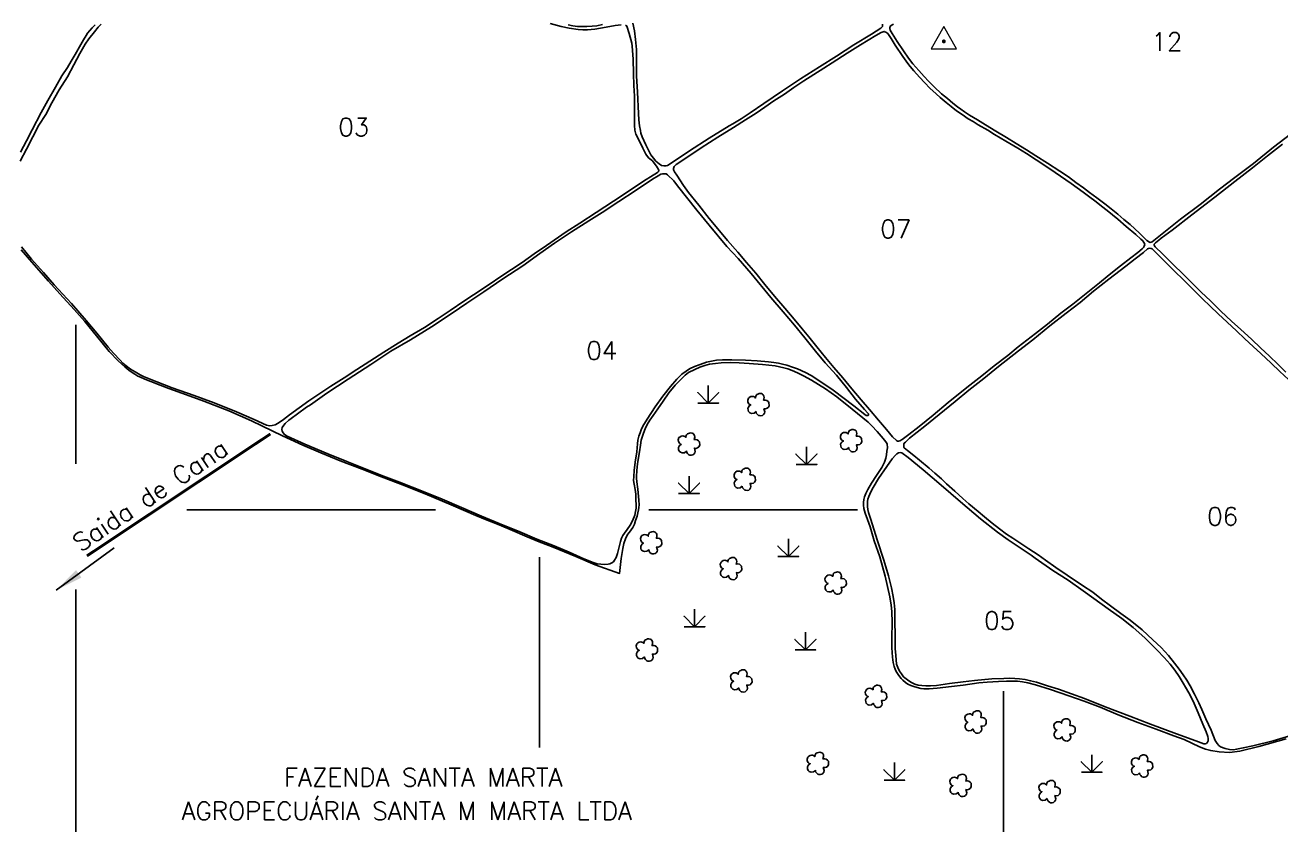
# Model space of a CAD drawing. Extents: x 737026 to 741481, y 7824136 to 7827286.
# Drawn here: x 738545 to 739899, y 7824861 to 7825722 of the extents above; entities that cross this region are included whole.
import ezdxf

# ---------------------------------------------------------------- set-up
doc = ezdxf.new("R2010")
doc.units = 0
doc.linetypes.add('CONTINUO', pattern=[0])
for name, color, linetype in [('0114001014', 1, 'Continuous'), ('_SIMBOLO ARVORE', 118, 'Continuous'), ('_SIMBOLO BREJO', 118, 'Continuous'), ('ESTRADA', 1, 'Continuous'), ('MALHA', 8, 'Continuous'), ('TEXTO', 7, 'Continuous'), ('TEXTO CONFRONTANTES', 7, 'Continuous'), ('TEXTO_NUN_TAL', 7, 'Continuous')]:
    doc.layers.add(name, color=color, linetype=linetype)
for name, color, linetype, lineweight in [('0114001014002', 5, 'Continuous', 25), ('0114001014003', 5, 'Continuous', 25), ('0114001014004', 5, 'Continuous', 25), ('0114001014005', 5, 'Continuous', 25), ('0114001014006', 5, 'Continuous', 25), ('0114001014007', 5, 'Continuous', 25), ('0114001014008', 5, 'Continuous', 25), ('0114001014012', 5, 'Continuous', 25), ('0114001014013', 5, 'Continuous', 25), ('TEXTO_DIVERSOS', 7, 'Continuous', 5)]:
    doc.layers.add(name, color=color, linetype=linetype, lineweight=lineweight)
doc.styles.add('Simplex', font='simplex.shx')
doc.styles.get("Standard").update_dxf_attribs({"font": 'arial.ttf'})
doc.dimstyles.new('ISO-25', dxfattribs={"dimtxt": 2.5, "dimasz": 2.5, "dimexe": 1.25, "dimexo": 0.625, "dimtad": 1, "dimtxsty": 'Standard', "dimcen": 2.5, "dimadec": 0, "dimazin": 0, "dimtfac": 1, "dimtmove": 0, "dimatfit": 3, "dimfxl": 0, "dimarcsym": 0})

msp = doc.modelspace()

# ---------------------------------------------------------------- linework, layer by layer
at = {"layer": '0114001014', "linetype": 'CONTINUO'}
msp.add_lwpolyline([(738541.3, 7825480.1), (738552.7, 7825466.6), (738560.1, 7825458), (738570.7, 7825446.1), (738582.9, 7825432.5), (738598.3, 7825415.8), (738609.9, 7825402.7), (738622.3, 7825387.3), (738636.2, 7825370.5), (738645.9, 7825360.4), (738649.4, 7825357.1), (738653, 7825354), (738657.3, 7825350.5), (738660.8, 7825347.9), (738663.8, 7825345.9), (738667.1, 7825344), (738669.8, 7825342.7), (738674.6, 7825340.7), (738680.9, 7825338.2), (738691.1, 7825334.1), (738700.2, 7825330.7), (738719.3, 7825323.8), (738738.2, 7825317.1), (738765.2, 7825306.5), (738789.5, 7825295.7), (738822.8, 7825279.6), (738844.7, 7825269.6), (738864.3, 7825261.5), (738885.2, 7825252.9), (738908.6, 7825243.9), (738929.5, 7825235.5), (738952.1, 7825226.8), (738976.5, 7825217.1), (739004.5, 7825205.5), (739031.4, 7825194), (739043.6, 7825188.7), (739054.5, 7825184.4), (739068.1, 7825178.9), (739086.6, 7825170.9), (739099.5, 7825165.5), (739114.6, 7825159.7), (739139, 7825149.6), (739159.7, 7825140.7), (739186.2, 7825131.5), (739188, 7825147.4), (739189.6, 7825158.3), (739190.9, 7825163.8), (739192.4, 7825168.7), (739194.7, 7825173.3), (739196.7, 7825176), (739200.3, 7825181.1), (739202.1, 7825184.6), (739203.5, 7825188.6), (739205.1, 7825193.3), (739206, 7825196.8), (739206.5, 7825199.8), (739206.8, 7825202.4), (739207.1, 7825205.3), (739207, 7825210.3), (739205.9, 7825222.1), (739204.8, 7825230), (739204.4, 7825234), (739204.4, 7825236.4), (739204.6, 7825241.9), (739205.1, 7825246.3), (739206, 7825252.2), (739207.5, 7825262.6), (739208.6, 7825269.7), (739209.6, 7825275.1), (739210.7, 7825279.4), (739211.8, 7825282.6), (739213.7, 7825287.3), (739216, 7825292), (739218.7, 7825296.5), (739222.3, 7825301.7), (739227.4, 7825308.9), (739233, 7825316.9), (739239.4, 7825326.1), (739246.1, 7825334.1), (739250, 7825338.3), (739254.6, 7825343), (739257, 7825344.9), (739260.6, 7825347.7), (739267.3, 7825351.2), (739272.8, 7825353.6), (739277.9, 7825355.3), (739283.2, 7825356.7), (739289.5, 7825357.6), (739295.8, 7825358.2), (739306.1, 7825358.6), (739315, 7825358.3), (739325.8, 7825357.7), (739340.3, 7825356.5), (739353.9, 7825355), (739363.1, 7825353), (739367.5, 7825351.8), (739372, 7825350.1), (739378, 7825347.6), (739384.3, 7825344.4), (739393.1, 7825339.5), (739408.1, 7825330.1), (739420.3, 7825321.5), (739437, 7825308.3), (739454, 7825294.4), (739458, 7825290.5), (739463.7, 7825284.4), (739470.3, 7825276.9), (739473.2, 7825273.1), (739474.4, 7825271), (739474.8, 7825266.9), (739474.3, 7825263.2), (739473.8, 7825259.2), (739473.1, 7825255.7), (739471.7, 7825251.4), (739470.5, 7825249), (739468.7, 7825245.6), (739463, 7825237), (739457.7, 7825228.6), (739453.6, 7825222), (739451.5, 7825217.4), (739450.2, 7825214.1), (739449.3, 7825211), (739448.9, 7825207.9), (739449, 7825205.1), (739449.4, 7825201.4), (739450.7, 7825196.4), (739453.3, 7825189.6), (739456.1, 7825181.5), (739460.7, 7825166.6), (739466.5, 7825149.4), (739472.3, 7825128.5), (739477.6, 7825106.3), (739479, 7825097.3), (739479.6, 7825090.4), (739480, 7825078.7), (739479.6, 7825062.2), (739479.6, 7825051.5), (739480.3, 7825041.4), (739481, 7825035.5), (739482.2, 7825031.3), (739483.2, 7825028.5), (739484.1, 7825026), (739485.6, 7825023.6), (739487.1, 7825021.4), (739489.5, 7825018.5), (739491.4, 7825016.4), (739494.3, 7825014), (739497, 7825012.2), (739500, 7825010.9), (739503.2, 7825009.7), (739506.8, 7825008.5), (739510.7, 7825007.5), (739514, 7825007.3), (739519.8, 7825007.1), (739528.3, 7825007.9), (739544, 7825009.6), (739556.4, 7825011.3), (739573.4, 7825013.5), (739582.3, 7825014.3), (739594.6, 7825015), (739603.1, 7825015.5), (739610.3, 7825015.6), (739615.2, 7825015.4), (739620.3, 7825014.8), (739626, 7825013.6), (739634.5, 7825011.6), (739650.5, 7825006.6), (739670.5, 7824999.7), (739686.9, 7824993.9), (739704.1, 7824987.3), (739723.7, 7824979.2), (739744.9, 7824971), (739764.4, 7824963.9), (739783.6, 7824956.5), (739794.6, 7824952.6), (739811.2, 7824944.8), (739817.5, 7824942.4), (739823.3, 7824940.8), (739832.4, 7824939.3), (739843.5, 7824938.8), (739854.8, 7824940.2), (739875.1, 7824945.2), (739904.5, 7824953.3)], dxfattribs=at)
at = {"layer": '0114001014002'}
for points in [[(738540.4, 7825585), (738546.8, 7825597.2), (738553, 7825609.1), (738562.8, 7825628), (738569.8, 7825640.7), (738578.2, 7825655.3), (738585.2, 7825667.2), (738591, 7825676.2), (738595.2, 7825683), (738599.5, 7825690.2), (738605.6, 7825701.2), (738608.5, 7825706.2), (738611.1, 7825710.6), (738612.8, 7825713.2), (738615.1, 7825716.2), (738617.7, 7825719), (738620.8, 7825722.4)], [(739130.6, 7825722.2), (739135.7, 7825721.2), (739140.7, 7825720.6), (739147.3, 7825720.3), (739150.8, 7825720.3), (739156.6, 7825720.7), (739161.5, 7825721.3), (739167.7, 7825722.7)]]:
    msp.add_lwpolyline(points, dxfattribs=at)
at = {"layer": '0114001014003'}
for points in [[(738627.3, 7825723.1), (738624.3, 7825719.8), (738620.1, 7825714.9), (738614.3, 7825707.2), (738610.3, 7825701.6), (738604.5, 7825691.4), (738598, 7825679.1), (738591.3, 7825666.3), (738582.1, 7825652.1), (738574.4, 7825638.4), (738567.8, 7825625.7), (738560.4, 7825614.2), (738553.8, 7825601.7), (738546.8, 7825588.3), (738540.1, 7825575.4)], [(738541.5, 7825483.3), (738552.3, 7825470), (738565.2, 7825455.5), (738576.7, 7825442.3), (738595.4, 7825422.2), (738611.2, 7825404), (738622.8, 7825390.1), (738634.9, 7825375.2), (738640.9, 7825368.6), (738647.8, 7825361.1), (738650.8, 7825358), (738654.5, 7825355), (738659.1, 7825351.6), (738664, 7825348.7), (738669.5, 7825345.3), (738673, 7825343.5), (738687.6, 7825337.9), (738703.9, 7825331.5), (738727.7, 7825323), (738749.3, 7825315.2), (738773.3, 7825305.6), (738792.3, 7825297.2), (738805.7, 7825291.3), (738809.3, 7825290.5), (738811.9, 7825290.8), (738814.9, 7825291.6), (738818.3, 7825293.2), (738823.9, 7825297.3), (738830.5, 7825302.4), (738840.7, 7825309.7), (738851.4, 7825317.4), (738862.2, 7825324.6), (738875.1, 7825333), (738889.2, 7825342.2), (738902.9, 7825351), (738916.9, 7825360.2), (738932.2, 7825369.8), (738947.6, 7825379.4), (738960.4, 7825387.3), (738975.8, 7825396.4), (738990.8, 7825405.9), (739003.6, 7825414.8), (739018.2, 7825424.6), (739028.9, 7825431.4), (739045.6, 7825442.5), (739058.3, 7825451.1), (739081.3, 7825466.4), (739094, 7825475.5), (739107.4, 7825484.5), (739128.6, 7825499.2), (739143.5, 7825508.7), (739161.1, 7825520.1), (739179.5, 7825532.4), (739196.5, 7825543.5), (739211.8, 7825553.8), (739222.3, 7825560.4), (739225.8, 7825562.6), (739227.4, 7825563.7), (739228.1, 7825564.2), (739228.4, 7825564.7), (739228.4, 7825565.4), (739228.1, 7825566.5), (739225.8, 7825569.9), (739223.5, 7825573.2), (739221.5, 7825575.7), (739217.4, 7825578.9), (739214.5, 7825582.9), (739211.1, 7825589.6), (739207.2, 7825597.8), (739203.7, 7825604.7), (739202.9, 7825607.3), (739202.7, 7825608.7), (739202.4, 7825614), (739202.3, 7825621.6), (739202.2, 7825628.7), (739202.2, 7825645.4), (739201.6, 7825656.9), (739201, 7825669.8), (739200.7, 7825685.2), (739199.9, 7825699.3), (739199.2, 7825702.6), (739196.5, 7825712.8), (739194.1, 7825721), (739192.6, 7825722)], [(739187.8, 7825722.3), (739181.5, 7825721.4), (739171.7, 7825719.6), (739159.4, 7825717.6), (739151.7, 7825717), (739146.6, 7825717), (739141.5, 7825717.4), (739131.8, 7825718.7), (739123.2, 7825720.6), (739111.3, 7825723.6)]]:
    msp.add_lwpolyline(points, dxfattribs=at)
at = {"layer": '0114001014004'}
msp.add_lwpolyline([(738853, 7825313.2), (738870.5, 7825325.7), (738893.8, 7825340.7), (738917.9, 7825356.5), (738939.7, 7825370.8), (738960.7, 7825383.2), (738983.5, 7825397.1), (739005.6, 7825411.7), (739021.5, 7825422.7), (739039.7, 7825434.6), (739060.5, 7825448.8), (739081.9, 7825462.9), (739100.3, 7825476), (739115.9, 7825487.1), (739134.4, 7825499.2), (739153.2, 7825511.3), (739167.3, 7825520), (739185.4, 7825532), (739202.8, 7825543.5), (739221.6, 7825555.9), (739227.6, 7825559.8), (739230.5, 7825561.3), (739232.3, 7825561.7), (739234.4, 7825561.9), (739236.3, 7825561.7), (739237.9, 7825560.9), (739244.8, 7825554.3), (739248.7, 7825548.9), (739269.6, 7825522.6), (739282.7, 7825506.7), (739301.9, 7825483.5), (739313.9, 7825470.5), (739328, 7825454.3), (739349.3, 7825428.7), (739362.4, 7825413.3), (739374.6, 7825399), (739385.9, 7825385.2), (739397.3, 7825370.9), (739407.9, 7825358.2), (739419.8, 7825345.1), (739430.6, 7825331.6), (739440.6, 7825319.3), (739450.3, 7825307.9), (739453.8, 7825304), (739454.4, 7825303.2), (739454.4, 7825302.3), (739454, 7825301.6), (739453, 7825301.4), (739452, 7825301.6), (739450.4, 7825302.6), (739438.5, 7825311.9), (739416.3, 7825328.7), (739400.9, 7825339.4), (739392.6, 7825344.7), (739386.5, 7825347.8), (739378, 7825351.7), (739372.6, 7825353.7), (739366.3, 7825355.6), (739361.7, 7825356.9), (739357.5, 7825357.8), (739352.3, 7825358.5), (739346.7, 7825359.2), (739334.3, 7825360.3), (739322, 7825361.2), (739307.3, 7825361.6), (739297, 7825361.4), (739290.7, 7825361.1), (739285.3, 7825360.2), (739279.7, 7825358.9), (739273.1, 7825356.6), (739266.9, 7825354.2), (739261.7, 7825351.7), (739258.1, 7825349.4), (739253.4, 7825346.1), (739248, 7825340.8), (739241.2, 7825332.8), (739232.9, 7825322.5), (739224.5, 7825310.8), (739215.8, 7825297.5), (739211.4, 7825290), (739209.6, 7825286.1), (739208.4, 7825282.9), (739207, 7825279.2), (739206, 7825275), (739205.5, 7825271), (739204.6, 7825262.3), (739202.9, 7825251.2), (739202, 7825242.3), (739201.4, 7825235.7), (739201.3, 7825231.7), (739201.8, 7825227.6), (739202.8, 7825222), (739203.6, 7825216.7), (739203.7, 7825211.4), (739204, 7825204.8), (739203.9, 7825201.7), (739203.4, 7825198.3), (739202.6, 7825194.4), (739200.1, 7825188.3), (739197.6, 7825183.3), (739194.4, 7825178.9), (739191.6, 7825175), (739189.7, 7825172.2), (739188.4, 7825169.4), (739187.3, 7825165.8), (739185.5, 7825158.7), (739184.1, 7825152.8), (739182.4, 7825148.5), (739180.8, 7825145.8), (739179.5, 7825144.1), (739177.7, 7825142.8), (739175.8, 7825141.7), (739173.7, 7825141.3), (739169.5, 7825141.1), (739166.1, 7825141.3), (739161.9, 7825141.9), (739157.7, 7825143.2), (739147.8, 7825147.2), (739132, 7825154.5), (739115.6, 7825161.2), (739096.9, 7825168.5), (739078.7, 7825176.2), (739056.3, 7825185.2), (739037.4, 7825193), (739015.9, 7825202.6), (738995.1, 7825211.3), (738974.4, 7825219.8), (738948.9, 7825229.9), (738929, 7825237.4), (738912.1, 7825244.2), (738892.2, 7825252.1), (738871.6, 7825260.4), (738847.1, 7825270.8), (738827.8, 7825279.4), (738825, 7825281), (738823.6, 7825282.8), (738822.5, 7825284.8), (738822.3, 7825286.5), (738822.5, 7825288.6), (738823.1, 7825289.8), (738825.7, 7825292.8), (738829.6, 7825296.4), (738832.2, 7825298.5), (738838.9, 7825303.2), (738848.9, 7825310.5)], close=True, dxfattribs=at)
at = {"layer": '0114001014005'}
msp.add_lwpolyline([(739634.2, 7825148.1), (739653.1, 7825134.7), (739669.5, 7825124.2), (739685.7, 7825112.9), (739697.4, 7825104.4), (739712.8, 7825093.5), (739727.4, 7825083), (739739.8, 7825073.1), (739752.3, 7825062), (739765.5, 7825048.8), (739773, 7825040.9), (739779.4, 7825033.6), (739784.5, 7825027.2), (739789.1, 7825020.5), (739792.6, 7825015.2), (739797.3, 7825007.2), (739801.1, 7825000.4), (739805.4, 7824991.4), (739809.7, 7824981.5), (739814.8, 7824969.2), (739818.3, 7824960.8), (739820.3, 7824955.7), (739820.5, 7824953.9), (739820.4, 7824951.3), (739819.7, 7824949.6), (739818.6, 7824948.3), (739817.4, 7824947.9), (739816, 7824948), (739807.2, 7824951.1), (739786.5, 7824958.8), (739758.4, 7824969.3), (739736.1, 7824977.8), (739709.5, 7824987.9), (739687.2, 7824996.9), (739659.1, 7825006.7), (739647.4, 7825010.5), (739635.4, 7825014.4), (739629.1, 7825016), (739623.3, 7825017.2), (739617.1, 7825018.1), (739612, 7825018.5), (739606, 7825018.7), (739600.4, 7825018.3), (739587.2, 7825017.9), (739568.6, 7825016.2), (739556.5, 7825014.7), (739541.9, 7825012.9), (739527.9, 7825010.9), (739521.3, 7825010.4), (739516.4, 7825010.4), (739511.9, 7825010.7), (739507.9, 7825011.3), (739504.5, 7825012.3), (739500.9, 7825014), (739497.8, 7825015.8), (739494.9, 7825018.1), (739492.2, 7825020.3), (739489.9, 7825023.4), (739487.9, 7825026.4), (739486.1, 7825030.1), (739484.7, 7825033.6), (739484.3, 7825038.4), (739484, 7825043), (739483.3, 7825050.8), (739483.2, 7825065.5), (739483, 7825079.4), (739482.9, 7825092.5), (739482, 7825100), (739481.1, 7825106.6), (739479.2, 7825115.8), (739476, 7825128.9), (739471.1, 7825145.8), (739463.9, 7825167.8), (739456.8, 7825189.4), (739454.6, 7825197), (739453.6, 7825200.5), (739453.4, 7825203.5), (739453.4, 7825206.2), (739453.5, 7825209), (739453.8, 7825211.5), (739454.8, 7825214.2), (739456.8, 7825219.2), (739459.4, 7825224), (739465.3, 7825233.8), (739474.1, 7825246.7), (739480.1, 7825254.8), (739483.4, 7825259), (739485, 7825260.4), (739486.9, 7825261.3), (739488.7, 7825261.6), (739490.5, 7825261.3), (739497.1, 7825256.3), (739513.5, 7825243.1), (739532.8, 7825226.6), (739553.6, 7825208.6), (739575.3, 7825190.4), (739593.6, 7825175.9), (739604.9, 7825167.6), (739616.9, 7825159.9), (739629.8, 7825151.1)], close=True, dxfattribs=at)
at = {"layer": '0114001014006'}
msp.add_lwpolyline([(739907.1, 7825340.2), (739897.7, 7825348.9), (739888.6, 7825357.9), (739877.3, 7825368.4), (739869.2, 7825375.7), (739860.1, 7825384), (739851.2, 7825392.7), (739841, 7825402.2), (739831.2, 7825411.2), (739822.6, 7825419.3), (739814.4, 7825427.2), (739803.7, 7825437.8), (739794.2, 7825447.3), (739783.8, 7825457.4), (739771.5, 7825469.4), (739761.5, 7825479.6), (739760, 7825480.9), (739759, 7825481.5), (739757.7, 7825481.7), (739756.3, 7825481.5), (739755.2, 7825480.9), (739751, 7825477.2), (739741.9, 7825470.3), (739731.7, 7825462.4), (739713.4, 7825448.4), (739697.1, 7825435.3), (739682.4, 7825423.3), (739667.4, 7825411.8), (739650, 7825398.2), (739631.4, 7825383.1), (739616, 7825371.1), (739594.4, 7825354.2), (739578.7, 7825341.5), (739562.5, 7825328.7), (739547.7, 7825316.6), (739530.6, 7825302.7), (739515.1, 7825290.2), (739498.8, 7825277.2), (739494.2, 7825273), (739492.9, 7825271.7), (739492.6, 7825270.6), (739492.6, 7825269.2), (739492.6, 7825267.6), (739493, 7825266.8), (739496.4, 7825264), (739503.4, 7825258.4), (739509.4, 7825253.5), (739519.9, 7825244.7), (739526, 7825239.3), (739533.1, 7825233.3), (739538.6, 7825228), (739547.5, 7825220.1), (739556, 7825212.3), (739562.7, 7825206.4), (739572.7, 7825198), (739579.3, 7825192.6), (739587.8, 7825185.7), (739595.6, 7825179.5), (739603.2, 7825173.9), (739610, 7825169.4), (739627.2, 7825157.8), (739637.2, 7825151.4), (739645.3, 7825145.7), (739656.5, 7825137.8), (739668.6, 7825129.6), (739685.1, 7825118.4), (739696.1, 7825111.2), (739705.7, 7825103.7), (739715.4, 7825096.7), (739726.5, 7825088.5), (739736.5, 7825081.2), (739749.5, 7825070.7), (739760.9, 7825060), (739769.8, 7825051.6), (739777.8, 7825043), (739784.4, 7825035), (739789.4, 7825028.3), (739793.7, 7825022.3), (739797.7, 7825016.4), (739801.1, 7825010.4), (739805.7, 7825001.4), (739810.4, 7824992), (739813.6, 7824984.8), (739818.1, 7824975), (739823.6, 7824962.8), (739828.1, 7824951.5), (739830.2, 7824948.2), (739832, 7824946.2), (739833.8, 7824944.9), (739838.8, 7824943), (739843.4, 7824942), (739847.7, 7824941.6), (739851.1, 7824942.1), (739858.3, 7824943.5), (739868.5, 7824945.8), (739890.7, 7824951.3), (739915.6, 7824958.7)], dxfattribs=at)
at = {"layer": '0114001014007'}
msp.add_lwpolyline([(739274.2, 7825589.7), (739292.2, 7825601.3), (739309.1, 7825611.7), (739321.9, 7825619.8), (739333.2, 7825627.3), (739342.7, 7825633.6), (739352.4, 7825640.3), (739363.8, 7825647.7), (739374, 7825654.6), (739384.6, 7825661.9), (739395.5, 7825668.8), (739406.3, 7825675.7), (739415.3, 7825681.3), (739431.6, 7825691.6), (739445.7, 7825700.6), (739462.4, 7825710.8), (739468.2, 7825714), (739470.4, 7825714.9), (739471.2, 7825715.1), (739472.1, 7825714.9), (739473.1, 7825714.5), (739475.2, 7825712.9), (739478.7, 7825707.6), (739483.1, 7825700.5), (739491.5, 7825688.3), (739496.9, 7825680.7), (739499.5, 7825677.3), (739503.3, 7825672.9), (739509.5, 7825666), (739515.1, 7825659.8), (739520.7, 7825654), (739527.2, 7825648.1), (739531.7, 7825644.1), (739538, 7825638.7), (739543.4, 7825634.2), (739549.4, 7825629.7), (739555.4, 7825625.7), (739561.9, 7825621.2), (739567.3, 7825618), (739572.8, 7825614.6), (739582.9, 7825608.7), (739590.1, 7825604.2), (739602.4, 7825597.1), (739615.5, 7825589.3), (739624.9, 7825583.6), (739635.3, 7825576.9), (739650, 7825567.1), (739661.3, 7825559.3), (739673, 7825551.3), (739685.9, 7825542), (739691.4, 7825537.8), (739699.8, 7825531.5), (739705.6, 7825527.1), (739711.5, 7825522.5), (739717.4, 7825517.7), (739723.1, 7825513), (739732.3, 7825505.2), (739742.7, 7825496.3), (739747.9, 7825491.6), (739750, 7825489.5), (739751.2, 7825487.8), (739751.8, 7825486.8), (739752.1, 7825485.6), (739751.7, 7825484), (739750.9, 7825482.6), (739749.5, 7825481), (739744.7, 7825477), (739737.3, 7825471.3), (739726.2, 7825462.8), (739713.9, 7825453), (739703.4, 7825444.5), (739689, 7825433.1), (739674.5, 7825421.6), (739661.8, 7825411.7), (739647.3, 7825400), (739634.3, 7825389.7), (739615.6, 7825375.4), (739604.6, 7825366.3), (739590, 7825355.2), (739576.5, 7825344.3), (739563.7, 7825334.3), (739553.2, 7825326), (739540.4, 7825315.6), (739524, 7825301.8), (739509, 7825289.8), (739497.9, 7825281), (739490.6, 7825275.7), (739488.1, 7825274.2), (739486.9, 7825273.8), (739485.7, 7825273.9), (739484.5, 7825274.5), (739480.4, 7825278.7), (739473.8, 7825286.4), (739465.1, 7825296.6), (739455.7, 7825307.9), (739446.7, 7825318.3), (739436.4, 7825330.2), (739426.8, 7825342.2), (739417.2, 7825353.3), (739408.2, 7825364), (739398.7, 7825375.5), (739390.3, 7825386.2), (739382.8, 7825395), (739374.2, 7825405.4), (739364.4, 7825417.1), (739353.2, 7825430.1), (739342.6, 7825442.6), (739333.1, 7825454.8), (739323.1, 7825466.2), (739313.7, 7825477.5), (739302.6, 7825489.9), (739292, 7825502.5), (739282.7, 7825513.6), (739271.5, 7825528.1), (739260.6, 7825541.6), (739255, 7825549.3), (739247.7, 7825560.3), (739245.4, 7825563.9), (739244.7, 7825565.4), (739244.4, 7825566.6), (739244.4, 7825567.7), (739244.6, 7825568.7), (739245.1, 7825569.6), (739247.1, 7825571.7), (739251, 7825574.5), (739258, 7825579.1), (739268.4, 7825586)], close=True, dxfattribs=at)
at = {"layer": '0114001014008'}
msp.add_lwpolyline([(739200.4, 7825724.1), (739202.4, 7825715.7), (739203.2, 7825706.6), (739204.3, 7825695.7), (739204.3, 7825680.5), (739204.4, 7825667.2), (739205.6, 7825649.8), (739206.6, 7825626.7), (739207, 7825620), (739207.8, 7825613.4), (739208.6, 7825608.4), (739209.1, 7825605.6), (739210.6, 7825601.8), (739214.6, 7825593.2), (739219.9, 7825582.2), (739222.7, 7825578.5), (739225.4, 7825575.4), (739229, 7825572.4), (739231.4, 7825570.9), (739234, 7825570.6), (739236.2, 7825570.6), (739237.7, 7825570.9), (739243.9, 7825574.6), (739261.5, 7825586.5), (739282.7, 7825600.2), (739304.2, 7825613.5), (739308.1, 7825615.7), (739317.2, 7825621.1), (739326.8, 7825627.4), (739341.8, 7825637.6), (739361.8, 7825651.2), (739381.2, 7825664), (739401.6, 7825677), (739420.1, 7825688.7), (739438.8, 7825700.6), (739457.6, 7825712.2), (739467.6, 7825718.7), (739468.9, 7825719.6), (739469.4, 7825720.4), (739469.5, 7825721.4), (739469.4, 7825723)], dxfattribs=at)
at = {"layer": '0114001014012'}
msp.add_lwpolyline([(739909.1, 7825604.7), (739890.8, 7825590.5), (739869.5, 7825573.1), (739849.4, 7825557.8), (739832.9, 7825545.3), (739811.8, 7825528.9), (739790.7, 7825512.9), (739767.5, 7825494.5), (739760.3, 7825488.7), (739759.2, 7825488.1), (739758, 7825487.9), (739757.2, 7825488.2), (739754.6, 7825490), (739746.5, 7825498), (739736.3, 7825507.2), (739729.8, 7825512.8), (739723, 7825518.5), (739715.9, 7825524.1), (739709.2, 7825529.5), (739700.4, 7825536.1), (739692.6, 7825541.8), (739686, 7825546.9), (739678, 7825552.6), (739669.9, 7825558.4), (739660.8, 7825564.6), (739647.2, 7825573.4), (739634.9, 7825581.2), (739624.7, 7825587.6), (739613.5, 7825594.6), (739603.2, 7825600.8), (739591.8, 7825607.7), (739580.7, 7825614.5), (739571.8, 7825619.9), (739563.4, 7825625.1), (739558, 7825628.7), (739554, 7825631.5), (739550.2, 7825634.1), (739545.3, 7825638), (739539.6, 7825642.9), (739533.1, 7825648), (739525.2, 7825655.5), (739519.2, 7825661.5), (739514.5, 7825666.5), (739508.6, 7825673), (739502.4, 7825680.1), (739497.5, 7825686.3), (739492.2, 7825694.2), (739485.4, 7825704.3), (739479.8, 7825713.1), (739477.9, 7825716.5), (739477.6, 7825718.3), (739477.6, 7825719.4), (739477.8, 7825720.2), (739478.3, 7825721.1), (739481.4, 7825723.1)], dxfattribs=at)
at = {"layer": '0114001014013'}
msp.add_lwpolyline([(739904.4, 7825348.2), (739896, 7825356.4), (739886.2, 7825365.9), (739877.3, 7825374.1), (739867.3, 7825383.6), (739855.9, 7825394.2), (739845.8, 7825403.3), (739834.2, 7825414), (739822.9, 7825424.9), (739813.1, 7825434.4), (739802.3, 7825445.3), (739793.9, 7825453.3), (739782.5, 7825464.7), (739771.4, 7825475.6), (739763.5, 7825483.1), (739762.7, 7825484.2), (739762.5, 7825485.1), (739762.5, 7825485.9), (739762.8, 7825486.6), (739763.8, 7825487.6), (739767.5, 7825490.5), (739770, 7825492.5), (739781.8, 7825501.2), (739803.1, 7825517.8), (739827.6, 7825536.8), (739849.3, 7825553.6), (739868.4, 7825568.4), (739884.5, 7825581.1), (739900.6, 7825593.9)], dxfattribs=at)
at = {"layer": '_SIMBOLO ARVORE', "linetype": 'CONTINUO'}
for points in [[(739333.2, 7825305.8, 0), (739331.1, 7825304.1, 0), (739328.5, 7825303.8, 0), (739326.6, 7825304.5, 0), (739325.2, 7825305.8, 0), (739324.7, 7825307.3, 0), (739324.5, 7825309.5, 0), (739325.3, 7825310.9, 0), (739326, 7825312, 0), (739327.5, 7825313, 0), (739326.6, 7825313.3, 0), (739325.6, 7825314.1, 0), (739324.5, 7825315.9, 0), (739324.3, 7825318, 0), (739325.1, 7825320.2, 0), (739325.9, 7825321, 0), (739327.5, 7825321.9, 0), (739329.1, 7825322.1, 0), (739330.4, 7825321.9, 0), (739331.5, 7825321.5, 0), (739332.6, 7825320.4, 0), (739332.9, 7825322.4, 0), (739333.2, 7825323.1, 0), (739334.1, 7825324.2, 0), (739335.3, 7825324.7, 0), (739336.5, 7825325.2, 0), (739337.9, 7825325.3, 0), (739339.2, 7825325.2, 0), (739340.3, 7825324.6, 0), (739341.1, 7825323.7, 0), (739341.8, 7825322.4, 0), (739342, 7825320.9, 0), (739341.4, 7825318.2, 0), (739343.3, 7825318.2, 0), (739344.9, 7825317.8, 0), (739346.3, 7825316.7, 0), (739347.1, 7825315.7, 0), (739347.4, 7825312, 0), (739346.5, 7825310.4, 0), (739345.2, 7825309.3, 0), (739343.3, 7825308.7, 0), (739341.7, 7825308.9, 0), (739342.6, 7825305.4, 0), (739342.2, 7825303.9, 0), (739341.2, 7825302.5, 0), (739340.1, 7825301.7, 0), (739338.5, 7825301.3, 0), (739336.9, 7825301.4, 0), (739335.8, 7825301.7, 0), (739334.4, 7825303, 0), (739333.5, 7825304.2, 0), (739333.2, 7825306, 0)], [(739433.1, 7825267, 0), (739431, 7825265.2, 0), (739428.3, 7825264.9, 0), (739426.4, 7825265.7, 0), (739425.1, 7825267, 0), (739424.6, 7825268.5, 0), (739424.4, 7825270.7, 0), (739425.1, 7825272.1, 0), (739425.9, 7825273.1, 0), (739427.4, 7825274.2, 0), (739426.4, 7825274.5, 0), (739425.5, 7825275.3, 0), (739424.4, 7825277, 0), (739424.2, 7825279.2, 0), (739425, 7825281.3, 0), (739425.8, 7825282.1, 0), (739427.4, 7825283.1, 0), (739429, 7825283.3, 0), (739430.3, 7825283.1, 0), (739431.3, 7825282.6, 0), (739432.5, 7825281.6, 0), (739432.8, 7825283.6, 0), (739433.1, 7825284.3, 0), (739433.9, 7825285.4, 0), (739435.2, 7825285.9, 0), (739436.4, 7825286.4, 0), (739437.8, 7825286.5, 0), (739439.1, 7825286.3, 0), (739440.2, 7825285.8, 0), (739441, 7825284.9, 0), (739441.6, 7825283.6, 0), (739441.9, 7825282.1, 0), (739441.3, 7825279.4, 0), (739443.2, 7825279.4, 0), (739444.7, 7825279, 0), (739446.2, 7825277.8, 0), (739447, 7825276.9, 0), (739447.2, 7825273.2, 0), (739446.3, 7825271.5, 0), (739445.1, 7825270.4, 0), (739443.2, 7825269.9, 0), (739441.6, 7825270.1, 0), (739442.4, 7825266.6, 0), (739442, 7825265.1, 0), (739441, 7825263.7, 0), (739439.9, 7825262.8, 0), (739438.4, 7825262.5, 0), (739436.8, 7825262.5, 0), (739435.6, 7825262.9, 0), (739434.3, 7825264.2, 0), (739433.4, 7825265.4, 0), (739433.1, 7825267.2, 0)], [(739258.3, 7825263.3, 0), (739256.2, 7825261.5, 0), (739253.5, 7825261.2, 0), (739251.7, 7825262, 0), (739250.3, 7825263.3, 0), (739249.8, 7825264.8, 0), (739249.6, 7825267, 0), (739250.3, 7825268.4, 0), (739251.1, 7825269.5, 0), (739252.6, 7825270.5, 0), (739251.7, 7825270.8, 0), (739250.7, 7825271.6, 0), (739249.6, 7825273.4, 0), (739249.4, 7825275.5, 0), (739250.2, 7825277.7, 0), (739251, 7825278.4, 0), (739252.6, 7825279.4, 0), (739254.2, 7825279.6, 0), (739255.5, 7825279.4, 0), (739256.6, 7825278.9, 0), (739257.7, 7825277.9, 0), (739258, 7825279.9, 0), (739258.3, 7825280.6, 0), (739259.2, 7825281.7, 0), (739260.4, 7825282.2, 0), (739261.6, 7825282.7, 0), (739263, 7825282.8, 0), (739264.3, 7825282.6, 0), (739265.4, 7825282.1, 0), (739266.2, 7825281.2, 0), (739266.9, 7825279.9, 0), (739267.1, 7825278.4, 0), (739266.5, 7825275.7, 0), (739268.4, 7825275.7, 0), (739269.9, 7825275.3, 0), (739271.4, 7825274.1, 0), (739272.2, 7825273.2, 0), (739272.5, 7825269.5, 0), (739271.5, 7825267.8, 0), (739270.3, 7825266.7, 0), (739268.4, 7825266.2, 0), (739266.8, 7825266.4, 0), (739267.7, 7825262.9, 0), (739267.3, 7825261.4, 0), (739266.2, 7825260, 0), (739265.1, 7825259.1, 0), (739263.6, 7825258.8, 0), (739262, 7825258.8, 0), (739260.9, 7825259.2, 0), (739259.5, 7825260.5, 0), (739258.6, 7825261.7, 0), (739258.3, 7825263.5, 0)], [(739318.4, 7825225.4, 0), (739316.3, 7825223.7, 0), (739313.7, 7825223.3, 0), (739311.8, 7825224.1, 0), (739310.4, 7825225.4, 0), (739309.9, 7825226.9, 0), (739309.7, 7825229.1, 0), (739310.5, 7825230.5, 0), (739311.2, 7825231.6, 0), (739312.7, 7825232.6, 0), (739311.8, 7825232.9, 0), (739310.8, 7825233.7, 0), (739309.7, 7825235.5, 0), (739309.5, 7825237.6, 0), (739310.3, 7825239.8, 0), (739311.2, 7825240.5, 0), (739312.7, 7825241.5, 0), (739314.3, 7825241.7, 0), (739315.6, 7825241.5, 0), (739316.7, 7825241, 0), (739317.8, 7825240, 0), (739318.1, 7825242, 0), (739318.4, 7825242.7, 0), (739319.3, 7825243.8, 0), (739320.5, 7825244.3, 0), (739321.7, 7825244.8, 0), (739323.1, 7825244.9, 0), (739324.4, 7825244.7, 0), (739325.5, 7825244.2, 0), (739326.3, 7825243.3, 0), (739327, 7825242, 0), (739327.2, 7825240.5, 0), (739326.6, 7825237.8, 0), (739328.5, 7825237.8, 0), (739330.1, 7825237.4, 0), (739331.5, 7825236.3, 0), (739332.3, 7825235.3, 0), (739332.6, 7825231.6, 0), (739331.7, 7825229.9, 0), (739330.5, 7825228.8, 0), (739328.5, 7825228.3, 0), (739326.9, 7825228.5, 0), (739327.8, 7825225, 0), (739327.4, 7825223.5, 0), (739326.4, 7825222.1, 0), (739325.3, 7825221.2, 0), (739323.7, 7825220.9, 0), (739322.1, 7825221, 0), (739321, 7825221.3, 0), (739319.6, 7825222.6, 0), (739318.7, 7825223.8, 0), (739318.4, 7825225.6, 0)], [(739217.6, 7825157, 0), (739215.5, 7825155.3, 0), (739212.9, 7825155, 0), (739211, 7825155.7, 0), (739209.6, 7825157, 0), (739209.1, 7825158.5, 0), (739208.9, 7825160.7, 0), (739209.7, 7825162.1, 0), (739210.4, 7825163.2, 0), (739211.9, 7825164.2, 0), (739211, 7825164.5, 0), (739210, 7825165.3, 0), (739208.9, 7825167.1, 0), (739208.7, 7825169.2, 0), (739209.5, 7825171.4, 0), (739210.3, 7825172.2, 0), (739211.9, 7825173.1, 0), (739213.5, 7825173.3, 0), (739214.8, 7825173.1, 0), (739215.9, 7825172.7, 0), (739217, 7825171.6, 0), (739217.3, 7825173.6, 0), (739217.6, 7825174.3, 0), (739218.5, 7825175.4, 0), (739219.7, 7825175.9, 0), (739220.9, 7825176.4, 0), (739222.3, 7825176.5, 0), (739223.6, 7825176.4, 0), (739224.7, 7825175.8, 0), (739225.5, 7825174.9, 0), (739226.2, 7825173.6, 0), (739226.4, 7825172.1, 0), (739225.8, 7825169.4, 0), (739227.7, 7825169.4, 0), (739229.3, 7825169, 0), (739230.7, 7825167.9, 0), (739231.5, 7825166.9, 0), (739231.8, 7825163.2, 0), (739230.9, 7825161.6, 0), (739229.6, 7825160.4, 0), (739227.7, 7825159.9, 0), (739226.1, 7825160.1, 0), (739227, 7825156.6, 0), (739226.6, 7825155.1, 0), (739225.6, 7825153.7, 0), (739224.5, 7825152.9, 0), (739222.9, 7825152.5, 0), (739221.3, 7825152.6, 0), (739220.2, 7825152.9, 0), (739218.8, 7825154.2, 0), (739217.9, 7825155.4, 0), (739217.6, 7825157.2, 0)], [(739303.6, 7825129.3, 0), (739301.5, 7825127.5, 0), (739298.9, 7825127.2, 0), (739297, 7825128, 0), (739295.6, 7825129.3, 0), (739295.1, 7825130.8, 0), (739294.9, 7825133, 0), (739295.7, 7825134.4, 0), (739296.4, 7825135.4, 0), (739297.9, 7825136.5, 0), (739297, 7825136.8, 0), (739296, 7825137.6, 0), (739294.9, 7825139.3, 0), (739294.7, 7825141.4, 0), (739295.5, 7825143.6, 0), (739296.4, 7825144.4, 0), (739297.9, 7825145.4, 0), (739299.5, 7825145.6, 0), (739300.8, 7825145.4, 0), (739301.9, 7825144.9, 0), (739303, 7825143.9, 0), (739303.3, 7825145.8, 0), (739303.6, 7825146.6, 0), (739304.5, 7825147.7, 0), (739305.7, 7825148.1, 0), (739307, 7825148.7, 0), (739308.3, 7825148.8, 0), (739309.6, 7825148.6, 0), (739310.7, 7825148.1, 0), (739311.5, 7825147.2, 0), (739312.2, 7825145.9, 0), (739312.4, 7825144.3, 0), (739311.8, 7825141.6, 0), (739313.7, 7825141.7, 0), (739315.3, 7825141.3, 0), (739316.7, 7825140.1, 0), (739317.6, 7825139.2, 0), (739317.8, 7825135.5, 0), (739316.9, 7825133.8, 0), (739315.7, 7825132.7, 0), (739313.8, 7825132.2, 0), (739312.1, 7825132.4, 0), (739313, 7825128.9, 0), (739312.6, 7825127.4, 0), (739311.6, 7825126, 0), (739310.5, 7825125.1, 0), (739308.9, 7825124.7, 0), (739307.3, 7825124.8, 0), (739306.2, 7825125.2, 0), (739304.8, 7825126.5, 0), (739303.9, 7825127.7, 0), (739303.6, 7825129.5, 0)], [(739416.4, 7825113.6, 0), (739414.3, 7825111.8, 0), (739411.7, 7825111.5, 0), (739409.8, 7825112.2, 0), (739408.5, 7825113.6, 0), (739407.9, 7825115.1, 0), (739407.8, 7825117.3, 0), (739408.5, 7825118.7, 0), (739409.2, 7825119.7, 0), (739410.8, 7825120.8, 0), (739409.8, 7825121.1, 0), (739408.8, 7825121.9, 0), (739407.7, 7825123.6, 0), (739407.5, 7825125.7, 0), (739408.3, 7825127.9, 0), (739409.2, 7825128.7, 0), (739410.7, 7825129.7, 0), (739412.4, 7825129.9, 0), (739413.7, 7825129.7, 0), (739414.7, 7825129.2, 0), (739415.8, 7825128.2, 0), (739416.2, 7825130.1, 0), (739416.5, 7825130.9, 0), (739417.3, 7825132, 0), (739418.6, 7825132.4, 0), (739419.8, 7825133, 0), (739421.2, 7825133.1, 0), (739422.5, 7825132.9, 0), (739423.5, 7825132.4, 0), (739424.3, 7825131.5, 0), (739425, 7825130.1, 0), (739425.3, 7825128.6, 0), (739424.6, 7825125.9, 0), (739426.5, 7825126, 0), (739428.1, 7825125.6, 0), (739429.6, 7825124.4, 0), (739430.4, 7825123.5, 0), (739430.6, 7825119.8, 0), (739429.7, 7825118.1, 0), (739428.5, 7825117, 0), (739426.6, 7825116.5, 0), (739424.9, 7825116.6, 0), (739425.8, 7825113.2, 0), (739425.4, 7825111.7, 0), (739424.4, 7825110.3, 0), (739423.3, 7825109.4, 0), (739421.7, 7825109, 0), (739420.2, 7825109.1, 0), (739419, 7825109.5, 0), (739417.7, 7825110.8, 0), (739416.8, 7825111.9, 0), (739416.5, 7825113.7, 0)], [(739213, 7825041.5, 0), (739210.9, 7825039.7, 0), (739208.2, 7825039.4, 0), (739206.3, 7825040.2, 0), (739205, 7825041.5, 0), (739204.5, 7825043, 0), (739204.3, 7825045.2, 0), (739205, 7825046.6, 0), (739205.8, 7825047.6, 0), (739207.3, 7825048.7, 0), (739206.3, 7825049, 0), (739205.4, 7825049.8, 0), (739204.3, 7825051.5, 0), (739204.1, 7825053.6, 0), (739204.9, 7825055.8, 0), (739205.7, 7825056.6, 0), (739207.3, 7825057.6, 0), (739208.9, 7825057.8, 0), (739210.2, 7825057.6, 0), (739211.2, 7825057.1, 0), (739212.4, 7825056.1, 0), (739212.7, 7825058, 0), (739213, 7825058.8, 0), (739213.8, 7825059.9, 0), (739215.1, 7825060.3, 0), (739216.3, 7825060.9, 0), (739217.7, 7825061, 0), (739219, 7825060.8, 0), (739220.1, 7825060.3, 0), (739220.8, 7825059.4, 0), (739221.5, 7825058.1, 0), (739221.8, 7825056.5, 0), (739221.2, 7825053.8, 0), (739223.1, 7825053.9, 0), (739224.6, 7825053.5, 0), (739226.1, 7825052.3, 0), (739226.9, 7825051.4, 0), (739227.1, 7825047.7, 0), (739226.2, 7825046, 0), (739225, 7825044.9, 0), (739223.1, 7825044.4, 0), (739221.5, 7825044.6, 0), (739222.3, 7825041.1, 0), (739221.9, 7825039.6, 0), (739220.9, 7825038.2, 0), (739219.8, 7825037.3, 0), (739218.3, 7825036.9, 0), (739216.7, 7825037, 0), (739215.5, 7825037.4, 0), (739214.2, 7825038.7, 0), (739213.3, 7825039.9, 0), (739213, 7825041.7, 0)], [(739314.7, 7825008.2, 0), (739312.6, 7825006.5, 0), (739310, 7825006.2, 0), (739308.1, 7825006.9, 0), (739306.7, 7825008.2, 0), (739306.2, 7825009.7, 0), (739306, 7825011.9, 0), (739306.8, 7825013.3, 0), (739307.5, 7825014.4, 0), (739309, 7825015.4, 0), (739308.1, 7825015.7, 0), (739307.1, 7825016.5, 0), (739306, 7825018.3, 0), (739305.8, 7825020.4, 0), (739306.6, 7825022.6, 0), (739307.5, 7825023.3, 0), (739309, 7825024.3, 0), (739310.6, 7825024.5, 0), (739311.9, 7825024.3, 0), (739313, 7825023.9, 0), (739314.1, 7825022.8, 0), (739314.4, 7825024.8, 0), (739314.7, 7825025.5, 0), (739315.6, 7825026.6, 0), (739316.8, 7825027.1, 0), (739318, 7825027.6, 0), (739319.4, 7825027.7, 0), (739320.7, 7825027.6, 0), (739321.8, 7825027, 0), (739322.6, 7825026.1, 0), (739323.3, 7825024.8, 0), (739323.5, 7825023.3, 0), (739322.9, 7825020.6, 0), (739324.8, 7825020.6, 0), (739326.4, 7825020.2, 0), (739327.8, 7825019.1, 0), (739328.7, 7825018.1, 0), (739328.9, 7825014.4, 0), (739328, 7825012.8, 0), (739326.8, 7825011.6, 0), (739324.8, 7825011.1, 0), (739323.2, 7825011.3, 0), (739324.1, 7825007.8, 0), (739323.7, 7825006.3, 0), (739322.7, 7825004.9, 0), (739321.6, 7825004.1, 0), (739320, 7825003.7, 0), (739318.4, 7825003.8, 0), (739317.3, 7825004.1, 0), (739315.9, 7825005.4, 0), (739315, 7825006.6, 0), (739314.7, 7825008.4, 0)], [(739459.9, 7824991.6, 0), (739457.8, 7824989.8, 0), (739455.2, 7824989.5, 0), (739453.3, 7824990.2, 0), (739451.9, 7824991.6, 0), (739451.4, 7824993.1, 0), (739451.2, 7824995.3, 0), (739452, 7824996.7, 0), (739452.7, 7824997.7, 0), (739454.2, 7824998.8, 0), (739453.3, 7824999.1, 0), (739452.3, 7824999.9, 0), (739451.2, 7825001.6, 0), (739451, 7825003.7, 0), (739451.8, 7825005.9, 0), (739452.6, 7825006.7, 0), (739454.2, 7825007.7, 0), (739455.8, 7825007.9, 0), (739457.1, 7825007.7, 0), (739458.2, 7825007.2, 0), (739459.3, 7825006.2, 0), (739459.6, 7825008.1, 0), (739459.9, 7825008.9, 0), (739460.8, 7825010, 0), (739462, 7825010.4, 0), (739463.2, 7825011, 0), (739464.6, 7825011.1, 0), (739465.9, 7825010.9, 0), (739467, 7825010.4, 0), (739467.8, 7825009.5, 0), (739468.5, 7825008.1, 0), (739468.7, 7825006.6, 0), (739468.1, 7825003.9, 0), (739470, 7825004, 0), (739471.6, 7825003.6, 0), (739473, 7825002.4, 0), (739473.8, 7825001.5, 0), (739474.1, 7824997.8, 0), (739473.2, 7824996.1, 0), (739471.9, 7824995, 0), (739470, 7824994.5, 0), (739468.4, 7824994.6, 0), (739469.3, 7824991.2, 0), (739468.9, 7824989.7, 0), (739467.9, 7824988.3, 0), (739466.8, 7824987.4, 0), (739465.2, 7824987, 0), (739463.6, 7824987.1, 0), (739462.5, 7824987.5, 0), (739461.1, 7824988.8, 0), (739460.2, 7824989.9, 0), (739459.9, 7824991.7, 0)], [(739567.2, 7824964, 0), (739565.1, 7824962.3, 0), (739562.5, 7824962, 0), (739560.6, 7824962.7, 0), (739559.2, 7824964, 0), (739558.7, 7824965.5, 0), (739558.5, 7824967.8, 0), (739559.3, 7824969.2, 0), (739560, 7824970.2, 0), (739561.5, 7824971.2, 0), (739560.6, 7824971.5, 0), (739559.6, 7824972.3, 0), (739558.5, 7824974.1, 0), (739558.3, 7824976.2, 0), (739559.1, 7824978.4, 0), (739560, 7824979.2, 0), (739561.5, 7824980.1, 0), (739563.1, 7824980.4, 0), (739564.4, 7824980.2, 0), (739565.5, 7824979.7, 0), (739566.6, 7824978.7, 0), (739566.9, 7824980.6, 0), (739567.2, 7824981.4, 0), (739568.1, 7824982.4, 0), (739569.3, 7824982.9, 0), (739570.5, 7824983.5, 0), (739571.9, 7824983.6, 0), (739573.2, 7824983.4, 0), (739574.3, 7824982.8, 0), (739575.1, 7824982, 0), (739575.8, 7824980.6, 0), (739576, 7824979.1, 0), (739575.4, 7824976.4, 0), (739577.3, 7824976.4, 0), (739578.9, 7824976.1, 0), (739580.3, 7824974.9, 0), (739581.2, 7824974, 0), (739581.4, 7824970.3, 0), (739580.5, 7824968.6, 0), (739579.3, 7824967.5, 0), (739577.3, 7824967, 0), (739575.7, 7824967.1, 0), (739576.6, 7824963.7, 0), (739576.2, 7824962.2, 0), (739575.2, 7824960.8, 0), (739574.1, 7824959.9, 0), (739572.5, 7824959.5, 0), (739570.9, 7824959.6, 0), (739569.8, 7824959.9, 0), (739568.4, 7824961.2, 0), (739567.5, 7824962.4, 0), (739567.2, 7824964.2, 0)], [(739663.1, 7824955.5, 0), (739661, 7824953.8, 0), (739658.4, 7824953.5, 0), (739656.5, 7824954.2, 0), (739655.2, 7824955.5, 0), (739654.6, 7824957, 0), (739654.4, 7824959.2, 0), (739655.2, 7824960.6, 0), (739655.9, 7824961.7, 0), (739657.5, 7824962.7, 0), (739656.5, 7824963, 0), (739655.5, 7824963.8, 0), (739654.4, 7824965.6, 0), (739654.2, 7824967.7, 0), (739655, 7824969.9, 0), (739655.9, 7824970.6, 0), (739657.4, 7824971.6, 0), (739659, 7824971.8, 0), (739660.3, 7824971.6, 0), (739661.4, 7824971.2, 0), (739662.5, 7824970.1, 0), (739662.8, 7824972.1, 0), (739663.1, 7824972.8, 0), (739664, 7824973.9, 0), (739665.2, 7824974.4, 0), (739666.5, 7824974.9, 0), (739667.8, 7824975, 0), (739669.1, 7824974.9, 0), (739670.2, 7824974.3, 0), (739671, 7824973.4, 0), (739671.7, 7824972.1, 0), (739671.9, 7824970.6, 0), (739671.3, 7824967.9, 0), (739673.2, 7824967.9, 0), (739674.8, 7824967.5, 0), (739676.2, 7824966.4, 0), (739677.1, 7824965.4, 0), (739677.3, 7824961.7, 0), (739676.4, 7824960.1, 0), (739675.2, 7824958.9, 0), (739673.3, 7824958.4, 0), (739671.6, 7824958.6, 0), (739672.5, 7824955.1, 0), (739672.1, 7824953.6, 0), (739671.1, 7824952.2, 0), (739670, 7824951.4, 0), (739668.4, 7824951, 0), (739666.8, 7824951.1, 0), (739665.7, 7824951.4, 0), (739664.3, 7824952.7, 0), (739663.4, 7824953.9, 0), (739663.2, 7824955.7, 0)], [(739397.2, 7824919.4, 0), (739395.1, 7824917.7, 0), (739392.5, 7824917.4, 0), (739390.6, 7824918.1, 0), (739389.3, 7824919.4, 0), (739388.7, 7824920.9, 0), (739388.6, 7824923.2, 0), (739389.3, 7824924.6, 0), (739390, 7824925.6, 0), (739391.6, 7824926.6, 0), (739390.6, 7824926.9, 0), (739389.6, 7824927.7, 0), (739388.5, 7824929.5, 0), (739388.3, 7824931.6, 0), (739389.1, 7824933.8, 0), (739390, 7824934.6, 0), (739391.5, 7824935.5, 0), (739393.2, 7824935.8, 0), (739394.5, 7824935.6, 0), (739395.5, 7824935.1, 0), (739396.6, 7824934.1, 0), (739397, 7824936, 0), (739397.2, 7824936.8, 0), (739398.1, 7824937.8, 0), (739399.3, 7824938.3, 0), (739400.6, 7824938.8, 0), (739401.9, 7824939, 0), (739403.2, 7824938.8, 0), (739404.3, 7824938.2, 0), (739405.1, 7824937.4, 0), (739405.8, 7824936, 0), (739406.1, 7824934.5, 0), (739405.4, 7824931.8, 0), (739407.3, 7824931.8, 0), (739408.9, 7824931.5, 0), (739410.4, 7824930.3, 0), (739411.2, 7824929.4, 0), (739411.4, 7824925.7, 0), (739410.5, 7824924, 0), (739409.3, 7824922.9, 0), (739407.4, 7824922.4, 0), (739405.7, 7824922.5, 0), (739406.6, 7824919.1, 0), (739406.2, 7824917.6, 0), (739405.2, 7824916.2, 0), (739404.1, 7824915.3, 0), (739402.5, 7824914.9, 0), (739401, 7824915, 0), (739399.8, 7824915.3, 0), (739398.5, 7824916.6, 0), (739397.5, 7824917.8, 0), (739397.3, 7824919.6, 0)], [(739746.7, 7824916.6, 0), (739744.6, 7824914.8, 0), (739741.9, 7824914.5, 0), (739740.1, 7824915.3, 0), (739738.7, 7824916.6, 0), (739738.2, 7824918.1, 0), (739738, 7824920.3, 0), (739738.7, 7824921.7, 0), (739739.5, 7824922.8, 0), (739741, 7824923.8, 0), (739740, 7824924.1, 0), (739739.1, 7824924.9, 0), (739738, 7824926.6, 0), (739737.8, 7824928.8, 0), (739738.6, 7824931, 0), (739739.4, 7824931.7, 0), (739741, 7824932.7, 0), (739742.6, 7824932.9, 0), (739743.9, 7824932.7, 0), (739744.9, 7824932.2, 0), (739746.1, 7824931.2, 0), (739746.4, 7824933.2, 0), (739746.7, 7824933.9, 0), (739747.5, 7824935, 0), (739748.8, 7824935.5, 0), (739750, 7824936, 0), (739751.4, 7824936.1, 0), (739752.7, 7824935.9, 0), (739753.8, 7824935.4, 0), (739754.6, 7824934.5, 0), (739755.2, 7824933.2, 0), (739755.5, 7824931.7, 0), (739754.9, 7824929, 0), (739756.8, 7824929, 0), (739758.3, 7824928.6, 0), (739759.8, 7824927.4, 0), (739760.6, 7824926.5, 0), (739760.8, 7824922.8, 0), (739759.9, 7824921.1, 0), (739758.7, 7824920, 0), (739756.8, 7824919.5, 0), (739755.2, 7824919.7, 0), (739756, 7824916.2, 0), (739755.6, 7824914.7, 0), (739754.6, 7824913.3, 0), (739753.5, 7824912.4, 0), (739752, 7824912.1, 0), (739750.4, 7824912.1, 0), (739749.2, 7824912.5, 0), (739747.9, 7824913.8, 0), (739747, 7824915, 0), (739746.7, 7824916.8, 0)], [(739551, 7824895.7, 0), (739549, 7824894, 0), (739546.3, 7824893.7, 0), (739544.4, 7824894.4, 0), (739543.1, 7824895.7, 0), (739542.5, 7824897.2, 0), (739542.4, 7824899.4, 0), (739543.1, 7824900.8, 0), (739543.9, 7824901.9, 0), (739545.4, 7824902.9, 0), (739544.4, 7824903.2, 0), (739543.5, 7824904, 0), (739542.4, 7824905.8, 0), (739542.1, 7824907.9, 0), (739543, 7824910.1, 0), (739543.8, 7824910.9, 0), (739545.4, 7824911.8, 0), (739547, 7824912, 0), (739548.3, 7824911.8, 0), (739549.3, 7824911.4, 0), (739550.5, 7824910.4, 0), (739550.8, 7824912.3, 0), (739551.1, 7824913.1, 0), (739551.9, 7824914.1, 0), (739553.2, 7824914.6, 0), (739554.4, 7824915.1, 0), (739555.8, 7824915.2, 0), (739557.1, 7824915.1, 0), (739558.1, 7824914.5, 0), (739558.9, 7824913.7, 0), (739559.6, 7824912.3, 0), (739559.9, 7824910.8, 0), (739559.3, 7824908.1, 0), (739561.2, 7824908.1, 0), (739562.7, 7824907.7, 0), (739564.2, 7824906.6, 0), (739565, 7824905.6, 0), (739565.2, 7824901.9, 0), (739564.3, 7824900.3, 0), (739563.1, 7824899.2, 0), (739561.2, 7824898.6, 0), (739559.5, 7824898.8, 0), (739560.4, 7824895.3, 0), (739560, 7824893.9, 0), (739559, 7824892.4, 0), (739557.9, 7824891.6, 0), (739556.3, 7824891.2, 0), (739554.8, 7824891.3, 0), (739553.6, 7824891.6, 0), (739552.3, 7824892.9, 0), (739551.4, 7824894.1, 0), (739551.1, 7824895.9, 0)], [(739646.9, 7824889.1, 0), (739644.9, 7824887.3, 0), (739642.2, 7824887, 0), (739640.3, 7824887.8, 0), (739639, 7824889.1, 0), (739638.5, 7824890.6, 0), (739638.3, 7824892.8, 0), (739639, 7824894.2, 0), (739639.8, 7824895.2, 0), (739641.3, 7824896.3, 0), (739640.3, 7824896.6, 0), (739639.4, 7824897.4, 0), (739638.3, 7824899.1, 0), (739638.1, 7824901.2, 0), (739638.9, 7824903.4, 0), (739639.7, 7824904.2, 0), (739641.3, 7824905.2, 0), (739642.9, 7824905.4, 0), (739644.2, 7824905.2, 0), (739645.2, 7824904.7, 0), (739646.4, 7824903.7, 0), (739646.7, 7824905.6, 0), (739647, 7824906.4, 0), (739647.8, 7824907.5, 0), (739649.1, 7824907.9, 0), (739650.3, 7824908.5, 0), (739651.7, 7824908.6, 0), (739653, 7824908.4, 0), (739654.1, 7824907.9, 0), (739654.8, 7824907, 0), (739655.5, 7824905.7, 0), (739655.8, 7824904.1, 0), (739655.2, 7824901.4, 0), (739657.1, 7824901.5, 0), (739658.6, 7824901.1, 0), (739660.1, 7824899.9, 0), (739660.9, 7824899, 0), (739661.1, 7824895.3, 0), (739660.2, 7824893.6, 0), (739659, 7824892.5, 0), (739657.1, 7824892, 0), (739655.4, 7824892.2, 0), (739656.3, 7824888.7, 0), (739655.9, 7824887.2, 0), (739654.9, 7824885.8, 0), (739653.8, 7824884.9, 0), (739652.3, 7824884.5, 0), (739650.7, 7824884.6, 0), (739649.5, 7824885, 0), (739648.2, 7824886.3, 0), (739647.3, 7824887.5, 0), (739647, 7824889.2, 0)]]:
    msp.add_polyline3d(points, dxfattribs=at)
at = {"layer": '_SIMBOLO BREJO', "linetype": 'CONTINUO'}
for points in [[(739270.5, 7825315, 0), (739292.9, 7825315, 0), (739281.7, 7825315, 0), (739270.4, 7825326.3, 0), (739281.7, 7825315, 0), (739293, 7825326.3, 0), (739281.7, 7825315, 0), (739281.7, 7825334, 0)], [(739376.4, 7825248.8, 0), (739398.8, 7825248.8, 0), (739387.6, 7825248.8, 0), (739376.3, 7825260, 0), (739387.6, 7825248.8, 0), (739398.9, 7825260, 0), (739387.6, 7825248.8, 0), (739387.6, 7825267.7, 0)], [(739249.8, 7825217.4, 0), (739272.2, 7825217.4, 0), (739261, 7825217.4, 0), (739249.7, 7825228.7, 0), (739261, 7825217.4, 0), (739272.3, 7825228.7, 0), (739261, 7825217.4, 0), (739261, 7825236.4, 0)], [(739356.9, 7825149.8, 0), (739379.2, 7825149.8, 0), (739368.1, 7825149.8, 0), (739356.8, 7825161, 0), (739368.1, 7825149.8, 0), (739379.3, 7825161, 0), (739368.1, 7825149.8, 0), (739368.1, 7825168.7, 0)], [(739255.7, 7825074.1, 0), (739278.1, 7825074.1, 0), (739266.9, 7825074.1, 0), (739255.6, 7825085.4, 0), (739266.9, 7825074.1, 0), (739278.2, 7825085.4, 0), (739266.9, 7825074.1, 0), (739266.9, 7825093, 0)], [(739375.3, 7825049.2, 0), (739397.6, 7825049.2, 0), (739386.4, 7825049.2, 0), (739375.1, 7825060.5, 0), (739386.4, 7825049.2, 0), (739397.7, 7825060.5, 0), (739386.4, 7825049.2, 0), (739386.4, 7825068.2, 0)], [(739683.9, 7824917.3, 0), (739706.2, 7824917.3, 0), (739695, 7824917.3, 0), (739683.8, 7824928.6, 0), (739695, 7824917.3, 0), (739706.3, 7824928.6, 0), (739695, 7824917.3, 0), (739695, 7824936.3, 0)], [(739471.2, 7824908.8, 0), (739493.5, 7824908.8, 0), (739482.3, 7824908.8, 0), (739471.1, 7824920.1, 0), (739482.3, 7824908.8, 0), (739493.6, 7824920.1, 0), (739482.3, 7824908.8, 0), (739482.3, 7824927.8, 0)]]:
    msp.add_polyline3d(points, dxfattribs=at)
at = {"layer": 'ESTRADA', "const_width": 3}
msp.add_lwpolyline([(738809.8, 7825281.7), (738612.1, 7825150.4)], dxfattribs=at)
at = {"layer": 'MALHA', "color": 8}
for points in [[(738600, 7825399.3), (738600, 7825249.6)], [(738719.8, 7825200), (738987.7, 7825200)], [(739217.6, 7825200), (739442.6, 7825200)], [(739100, 7825149.1), (739100, 7824944.1)], [(738600, 7825114.2), (738600, 7824859), (738600, 7824590.8)], [(739600, 7825004.8), (739600, 7824859), (739600, 7824590.8)]]:
    msp.add_lwpolyline(points, dxfattribs=at)
at = {"layer": 'TEXTO', "color": 7, "lineweight": 9, "flags": 128}
msp.add_lwpolyline([(739521.9, 7825696.5), (739549.4, 7825696.5), (739535.7, 7825720.3)], close=True, dxfattribs=at)
for points in [[(739536.7, 7825704.4, 2.15, 2.15, 1), (739534.6, 7825704.4, 0, 0, 0)], [(739536.7, 7825704.4, 2.15, 2.15, -1), (739534.6, 7825704.4, 0, 0, 0)]]:
    msp.add_lwpolyline(points, format="xyseb", dxfattribs=at)

# ---------------------------------------------------------------- texts
at = {"layer": 'TEXTO CONFRONTANTES', "linetype": 'Continuous', "style": 'Simplex'}
for s, p in [('FAZENDA SANTA MARTA', (738824.6, 7824902.2)), ('AGROPECUÁRIA SANTA M MARTA LTDA', (738714.1, 7824866))]:
    msp.add_text(s, height=19.5, dxfattribs=at).set_placement(p)
at = {"layer": 'TEXTO_DIVERSOS', "linetype": 'Continuous', "style": 'Simplex'}
msp.add_text('Saida de Cana', height=19.5, rotation=33.674, dxfattribs=at).set_placement((738605.2, 7825153.9))
at = {"layer": 'TEXTO_NUN_TAL', "linetype": 'Continuous', "style": 'Simplex'}
for s, p in [('12', (739759.3, 7825694.4)), ('03', (738883, 7825602.4)), ('07', (739467.2, 7825492.7)), ('04', (739150.3, 7825361.8)), ('06', (739819.5, 7825183.1)), ('05', (739579, 7825071))]:
    msp.add_text(s, height=19.5, dxfattribs=at).set_placement(p)

# ---------------------------------------------------------------- leaders
msp.add_leader([(738579, 7825113.4), (738641.6, 7825158.9)], dimstyle='ISO-25', override={"dimasz": 30, "dimzin": 0})

doc.saveas('drawing.dxf')
